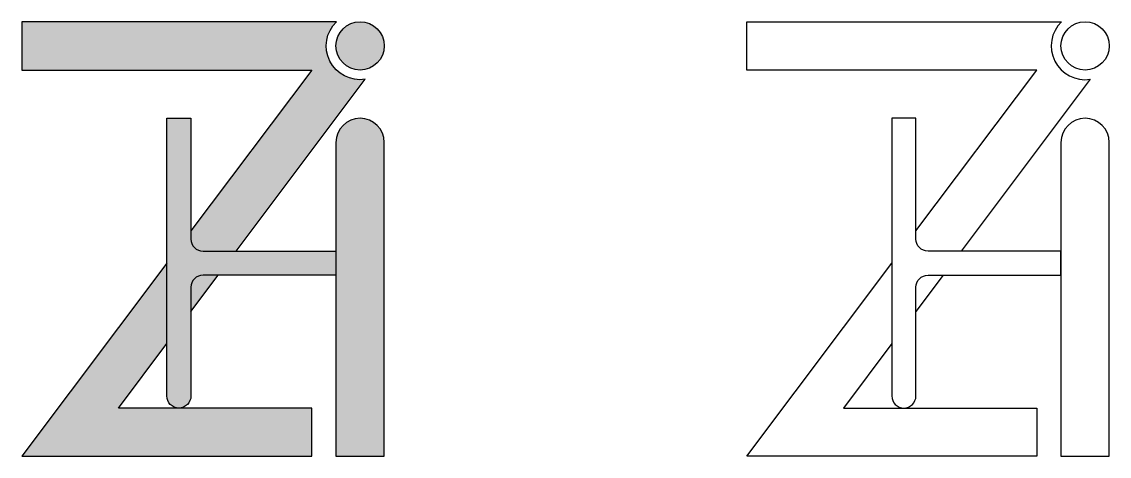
# Model space of a CAD drawing. Header units: millimetres. Extents: x 2920 to 3145, y 1228 to 1318.
import ezdxf

# ---------------------------------------------------------------- set-up
doc = ezdxf.new("R2010")
doc.units = ezdxf.units.MM

msp = doc.modelspace()

# ---------------------------------------------------------------- hatches: boundary and pattern name
h = msp.add_hatch(color=250)
h.dxf.hatch_style = 1
h.paths.add_polyline_path([(2955.32, 1274.37), (2955.32, 1272.7, 0.414214), (2957.82, 1270.2), (2964.69, 1270.2), (2991.38, 1305.78, -0.728541), (2985.42, 1317.7), (2920.32, 1317.7), (2920.32, 1307.7), (2980.32, 1307.7)])
h.paths.add_polyline_path([(2950.32, 1267.7), (2920.32, 1227.7), (2980.32, 1227.7), (2980.32, 1237.7), (2940.32, 1237.7), (2950.32, 1251.04)])
h.paths.add_polyline_path([(2960.94, 1265.2), (2957.82, 1265.2, 0.414214), (2955.32, 1262.7), (2955.32, 1257.7)], flags=17)
h.paths.add_polyline_path([(2995.32, 1292.7, 1), (2985.32, 1292.7), (2985.32, 1227.7), (2995.32, 1227.7)])
h = msp.add_hatch(color=1)
h.dxf.hatch_style = 1
h.paths.add_polyline_path([(2985.32, 1312.7, 1), (2995.32, 1312.7, 1)])
h.paths.add_polyline_path([(2955.32, 1272.7), (2955.32, 1297.7), (2950.32, 1297.7), (2950.32, 1240.2, 1), (2955.32, 1240.2), (2955.32, 1262.7, -0.414214), (2957.82, 1265.2), (2985.32, 1265.2), (2985.32, 1270.2), (2957.82, 1270.2, -0.414214)])

# ---------------------------------------------------------------- linework, layer by layer
for points in [[(2964.69, 1270.2), (2991.38, 1305.78, -0.728541), (2985.42, 1317.7), (2920.32, 1317.7), (2920.32, 1307.7), (2980.32, 1307.7), (2955.32, 1274.37)], [(2985.32, 1265.2), (2957.82, 1265.2, 0.414214), (2955.32, 1262.7), (2955.32, 1240.2, -1), (2950.32, 1240.2), (2950.32, 1297.7), (2955.32, 1297.7), (2955.32, 1272.7, 0.414214), (2957.82, 1270.2), (2985.32, 1270.2)]]:
    msp.add_lwpolyline(points, format="xyb")
for points in [[(3105.32, 1274.37), (3130.32, 1307.7), (3070.32, 1307.7), (3070.32, 1317.7), (3135.42, 1317.7, 0.728541), (3141.38, 1305.78), (3114.69, 1270.2), (3107.82, 1270.2, -0.414214), (3105.32, 1272.7)], [(2985.32, 1227.7), (2995.32, 1227.7), (2995.32, 1292.7, 1), (2985.32, 1292.7)], [(3135.32, 1270.2), (3107.82, 1270.2, -0.414214), (3105.32, 1272.7), (3105.32, 1297.7), (3100.32, 1297.7), (3100.32, 1240.2, 1), (3105.32, 1240.2), (3105.32, 1262.7, -0.414214), (3107.82, 1265.2), (3135.32, 1265.2)], [(3135.32, 1227.7), (3145.32, 1227.7), (3145.32, 1292.7, 1), (3135.32, 1292.7)], [(3110.94, 1265.2), (3105.32, 1257.7), (3105.32, 1262.7, -0.414214), (3107.82, 1265.2)]]:
    msp.add_lwpolyline(points, format="xyb", close=True)
for points in [[(2950.32, 1267.7), (2920.32, 1227.7), (2980.32, 1227.7), (2980.32, 1237.7), (2940.32, 1237.7), (2950.32, 1251.04)], [(2955.32, 1257.7), (2960.94, 1265.2)]]:
    msp.add_lwpolyline(points)
msp.add_lwpolyline([(3100.32, 1251.04), (3090.32, 1237.7), (3130.32, 1237.7), (3130.32, 1227.7), (3070.32, 1227.7), (3100.32, 1267.7)], close=True)
for centre in [(2990.32, 1312.7), (3140.32, 1312.7)]:
    msp.add_circle(centre, 5)

doc.saveas('drawing.dxf')
